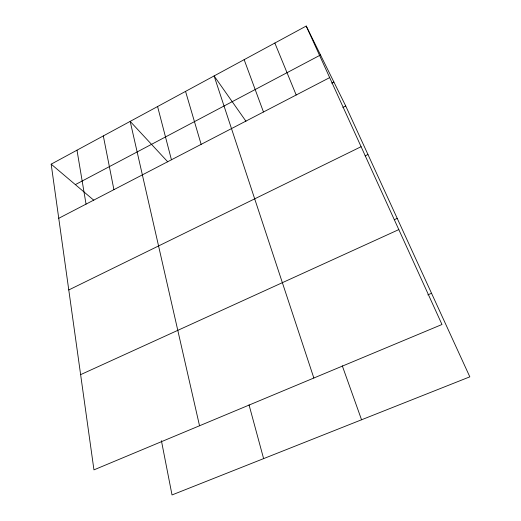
<?xml version="1.0" encoding="UTF-8"?>
<svg xmlns="http://www.w3.org/2000/svg" width="521" height="521" viewBox="0 0 521 521"><rect width="100%" height="100%" fill="white"/><g stroke="black" fill="none" stroke-linecap="round" stroke-linejoin="round"><path stroke-width="0.78" d="M306.224 26.05L441.977 324.498L93.949 469.87L51.175 164.161L306.224 26.05L345.729 105.991L469.825 376.839L172.021 494.95L161.412 440.694M75.35 184.623L320.519 54.979M58.749 218.299L329.676 77.609M331.734 83.158L333.889 82.038M342.89 107.43L345.729 105.991M68.779 289.956L361.105 146.694M365.104 155.903L367.956 154.516M394.286 219.712L397.217 218.364M80.625 374.645L398.812 229.598M427.845 294.873L431.544 293.284M51.175 164.161L93.813 200.253M167.769 161.849L130.178 121.38L199.53 425.768M245.964 121.243L214.105 75.936L313.85 378.018M274.847 43.041L296.189 94.998M244.147 59.668L263.47 111.989M342.284 365.794L361.554 419.783M185.554 91.396L201.139 144.356M249.031 404.85L263.613 458.623M157.583 106.538L171.435 159.784M103.321 135.929L113.91 189.657M76.991 150.185L86.043 204.128"/></g></svg>
